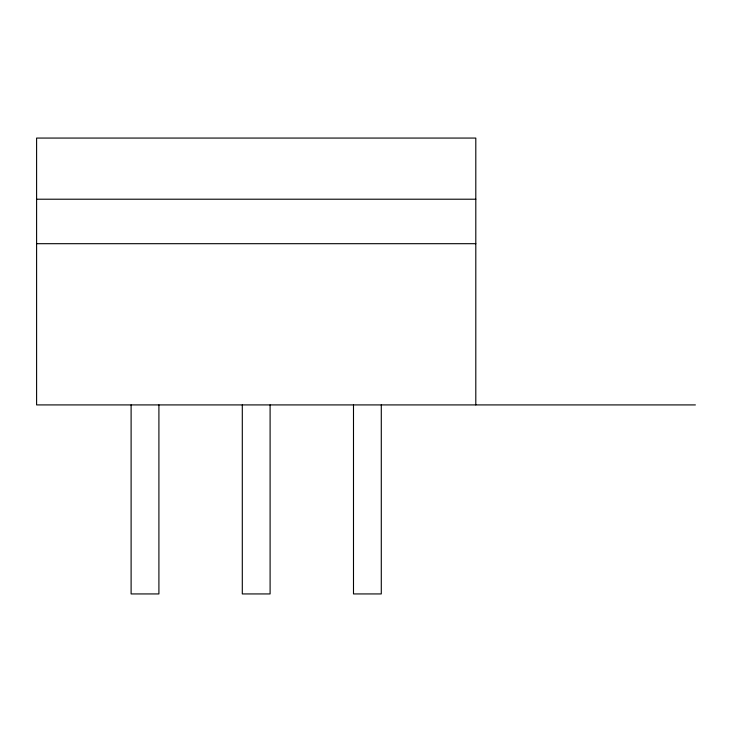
<?xml version="1.0" encoding="UTF-8"?>
<svg xmlns="http://www.w3.org/2000/svg" width="732" height="732" viewBox="0 0 732 732"><rect width="100%" height="100%" fill="white"/><g stroke="black" fill="none" stroke-linecap="round" stroke-linejoin="round"><path stroke-width="1.1" d="M36.6 199.214L475.8 199.214M36.6 243.692L475.8 243.692M695.4 404.915L36.6 404.915L36.6 138.064L475.8 138.064L475.8 404.915M381.29 404.915L381.29 593.936L353.492 593.936L353.492 404.915M270.099 404.915L270.099 593.936L242.301 593.936L242.301 404.915M158.908 404.915L158.908 593.936L131.11 593.936L131.11 404.915"/></g></svg>
